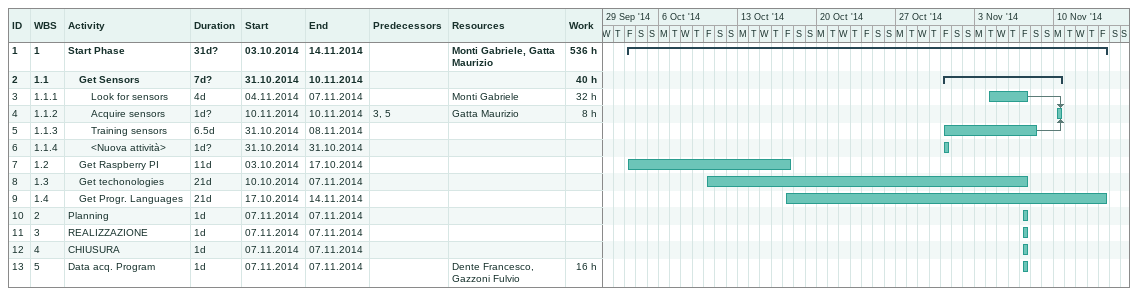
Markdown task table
| ID | WBS | Task | Duration | Start | Finish | Predecessors | Resources | Work (h) |
|---|---|---|---|---|---|---|---|---|
| 1 | 1 | **Start Phase** | 31d? | 2014-10-03 | 2014-11-14 |  | Monti Gabriele, Gatta Maurizio | 536 |
| 2 | 1.1 | **Get Sensors** | 7d? | 2014-10-31 | 2014-11-10 |  |  | 40 |
| 3 | 1.1.1 | Look for sensors | 4d | 2014-11-04 | 2014-11-07 |  | Monti Gabriele | 32 |
| 4 | 1.1.2 | Acquire sensors | 1d? | 2014-11-10 | 2014-11-10 | 3, 5 | Gatta Maurizio | 8 |
| 5 | 1.1.3 | Training sensors | 6.5d | 2014-10-31 | 2014-11-08 |  |  |  |
| 6 | 1.1.4 | <Nuova attività> | 1d? | 2014-10-31 | 2014-10-31 |  |  |  |
| 7 | 1.2 | Get Raspberry PI | 11d | 2014-10-03 | 2014-10-17 |  |  |  |
| 8 | 1.3 | Get techonologies | 21d | 2014-10-10 | 2014-11-07 |  |  |  |
| 9 | 1.4 | Get Progr. Languages | 21d | 2014-10-17 | 2014-11-14 |  |  |  |
| 10 | 2 | Planning | 1d | 2014-11-07 | 2014-11-07 |  |  |  |
| 11 | 3 | REALIZZAZIONE | 1d | 2014-11-07 | 2014-11-07 |  |  |  |
| 12 | 4 | CHIUSURA | 1d | 2014-11-07 | 2014-11-07 |  |  |  |
| 13 | 5 | Data acq. Program | 1d | 2014-11-07 | 2014-11-07 |  | Dente Francesco, Gazzoni Fulvio | 16 |
